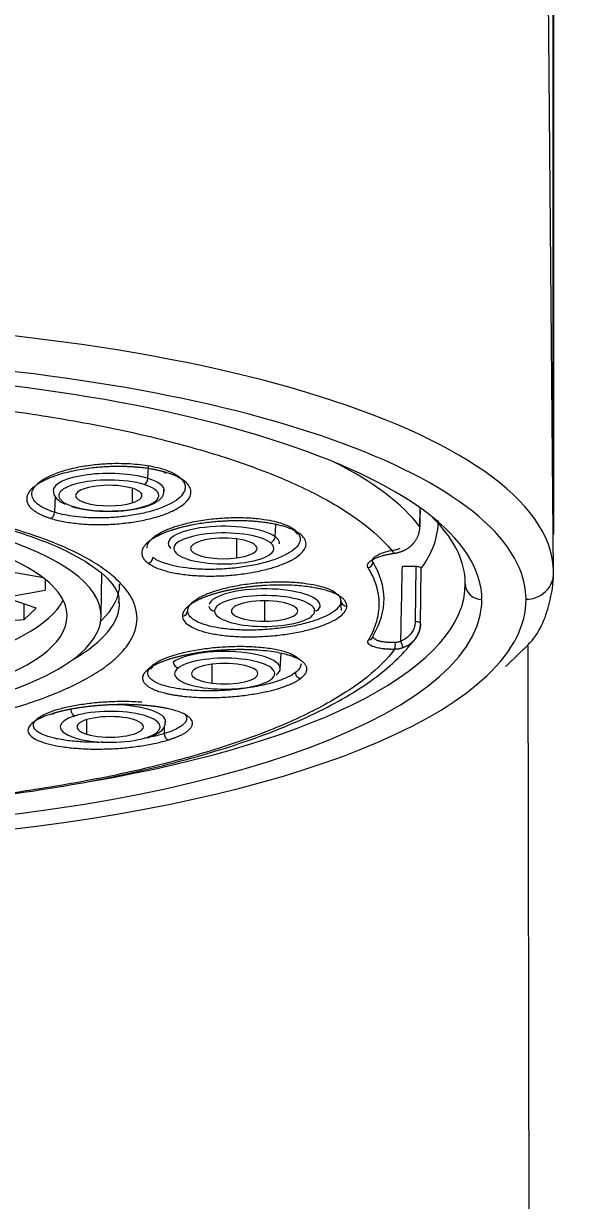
# Model space of a CAD drawing. Header units: millimetres. Extents: x 15183 to 15777, y -3358 to -2518.
# Drawn here: x 15316.39 to 15326.39, y -2827.31 to -2806.03 of the extents above; entities that cross this region are included whole.
import ezdxf

# ---------------------------------------------------------------- set-up
doc = ezdxf.new("R2010")
doc.units = ezdxf.units.MM
doc.layers.add('DIM_', color=5, linetype='Continuous', lineweight=9)
doc.styles.get("Standard").update_dxf_attribs({"font": 'arial.ttf'})
doc.dimstyles.new('사본(2) STANDARD', dxfattribs={"dimscale": 0, "dimtxt": 4, "dimasz": 4, "dimexe": 1.25, "dimexo": 0.625, "dimgap": 1.5, "dimtad": 3, "dimtih": 1, "dimtoh": 1, "dimdec": 1, "dimzin": 9, "dimdsep": 46, "dimtxsty": 'Standard', "dimcen": 2.5, "dimclrd": 5, "dimclre": 5, "dimclrt": 5, "dimadec": 0, "dimazin": 0, "dimtfac": 1, "dimtdec": 1, "dimtmove": 0, "dimatfit": 3, "dimfxl": 1.25, "dimtfill": 1, "dimtolj": 1, "dimtzin": 0, "dimarcsym": 0})

# ---------------------------------------------------------------- blocks, each defined once
blk = doc.blocks.new('*D11')
at = {"layer": 'Defpoints', "color": 0, "transparency": 16777216}
for p in [(15325.975, -2801.155), (15296.385, -2816.04), (15325.975, -2815.898)]:
    blk.add_point(p, dxfattribs=at)
at = {"layer": 'DIM_', "color": 5, "lineweight": -2, "transparency": 16777216}
for p, q in [((15296.385, -2815.415), (15296.385, -2799.905)), ((15325.975, -2815.273), (15325.975, -2799.905)), ((15288.385, -2801.155), (15280.385, -2801.155)), ((15296.385, -2801.155), (15299.224, -2801.155)), ((15325.975, -2801.155), (15323.135, -2801.155)), ((15333.975, -2801.155), (15341.975, -2801.155))]:
    blk.add_line(p, q, dxfattribs=at)
at = {"layer": 'DIM_', "color": 5, "transparency": 16777216}
for points in [[(15288.385, -2799.822), (15288.385, -2802.488), (15296.385, -2801.155)], [(15333.975, -2799.822), (15333.975, -2802.488), (15325.975, -2801.155)]]:
    blk.add_solid(points, dxfattribs=at)
at = {"layer": 'DIM_', "color": 5, "transparency": 16777216, "insert": (15311.18, -2801.155), "char_height": 8, "attachment_point": 5, "bg_fill": 3, "box_fill_scale": 1.1, "bg_fill_color": 256, "bg_fill_true_color": 13158600, "bg_fill_transparency": 0}
blk.add_mtext('\\A1;29.6', dxfattribs=at)

msp = doc.modelspace()

# ---------------------------------------------------------------- linework, layer by layer
at = {"linetype": 'Continuous', "lineweight": 18}
for p, q in [((15325.976, -2815.958), (15325.196, -2731.315)), ((15323.56, -2815.139), (15323.564, -2814.792)), ((15316.753, -2816.056), (15316.179, -2815.954)), ((15317.797, -2816.739), (15317.811, -2815.978)), ((15323.482, -2815.851), (15323.242, -2815.851)), ((15323.571, -2816.878), (15323.582, -2815.882)), ((15316.786, -2816.082), (15316.787, -2816.278)), ((15316.623, -2816.603), (15316.154, -2816.443)), ((15316.182, -2816.387), (15316.787, -2816.278)), ((15322.141, -2816.648), (15322.13, -2816.465)), ((15316.408, -2816.809), (15316.408, -2816.529)), ((15316.408, -2816.809), (15316.623, -2816.603)), ((15315.724, -2816.855), (15316.408, -2816.809)), ((15325.653, -2905.846), (15325.516, -2817.292)), ((15321.034, -2817.701), (15321.049, -2817.423))]:
    msp.add_line(p, q, dxfattribs=at)
at = {"linetype": 'Continuous', "lineweight": 13}
for p, q in [((15318.644, -2814.256), (15318.652, -2814.037)), ((15318.358, -2814.435), (15318.36, -2814.698)), ((15316.965, -2814.569), (15316.954, -2814.869)), ((15320.943, -2815.313), (15320.954, -2815.098)), ((15320.244, -2815.352), (15320.246, -2815.694)), ((15323.482, -2815.851), (15323.471, -2816.847)), ((15320.752, -2816.469), (15320.752, -2816.839)), ((15319.801, -2817.958), (15319.802, -2817.615)), ((15317.538, -2818.881), (15317.539, -2818.618)), ((15318.934, -2818.755), (15318.939, -2818.872))]:
    msp.add_line(p, q, dxfattribs=at)
at = {"linetype": 'Continuous', "lineweight": 18}
for centre, major_axis, ratio, start_param, end_param in [((15311.18, -2815.985), (-14.796, -0.015), 0.309017, 3.157243, 6.284808), ((15311.181, -2816.464), (14.296, 0.015), 0.309017, 0.170709, 2.940071), ((15311.181, -2816.464), (13.498, 0.014), 0.309017, 0.022528, 3.105036), ((15317.935, -2814.477), (-1.005, -0.001), 0.309017, 3.124564, 3.928614), ((15318.979, -2814.059), (-0.0293, -0.0956), 0.671406, 5.913441, 6.783864), ((15317.935, -2814.567), (0.6, 0.001), 0.309017, 2.357818, 5.49941), ((15317.935, -2814.567), (0.6, 0.001), 0.309017, 5.49941, 8.641003), ((15311.181, -2816.749), (-6.616, -0.007), 0.309017, 3.143216, 6.284808), ((15317.935, -2814.567), (-0.905, -0.001), 0.309017, 0.694314, 0.787021), ((15311.181, -2816.749), (6, 0.006), 0.309017, 0.001623, 3.143216), ((15316.884, -2814.886), (0.0293, 0.0956), 0.671406, 3.623725, 5.090145), ((15311.181, -2816.18), (13.198, 0.014), 0.309017, 0.022528, 0.300026), ((15320.015, -2815.433), (-1.005, -0.001), 0.309017, 3.535915, 6.5848), ((15323.46, -2815.138), (-0.1, 0.0011), 0.32553, 2.870983, 3.372026), ((15311.179, -2815.037), (-12.711, -0.013), 0.309017, 2.919741, 3.143216), ((15320.015, -2815.523), (0.6, 0.001), 0.309017, 1.965119, 5.106711), ((15320.015, -2815.523), (0.6, 0.001), 0.309017, 5.106711, 8.248304), ((15320.015, -2815.433), (-1.005, -0.001), 0.309017, 3.124551, 3.443208), ((15321.381, -2815.163), (-0.0595, -0.0803), 0.87807, 5.884348, 7.055765), ((15320.015, -2815.523), (-0.905, -0.001), 0.309017, 0.301615, 0.394322), ((15323.083, -2815.517), (-0.0137, 0.0991), 0.165438, 2.805877, 3.461843), ((15323.203, -2815.486), (-0.035, 0.0937), 0.117906, 2.753065, 3.521751), ((15318.64, -2815.693), (0.0595, 0.0803), 0.87807, 3.895626, 5.362046), ((15323.482, -2815.882), (-0.1, 0), 0.309044, 3.13796, 4.713804), ((15311.18, -2815.985), (-14.796, -0.015), 0.309017, 3.143216, 3.157243), ((15311.181, -2816.18), (13.198, 0.014), 0.309017, 5.222166, 6.284808), ((15320.751, -2816.564), (-1.005, -0.001), 0.309017, 3.143216, 6.192101), ((15311.181, -2816.18), (13.198, 0.014), 0.309017, 0.001623, 0.022528), ((15311.181, -2816.179), (-6, -0.006), 0.309017, 0.15453, 2.987069), ((15320.751, -2816.654), (0.6, 0.001), 0.309017, 1.572419, 4.714012), ((15320.751, -2816.654), (0.6, 0.001), 0.309017, 4.714012, 7.855605), ((15311.181, -2816.448), (-11.729, -0.012), 0.309017, 2.960612, 3.143216), ((15311.181, -2816.464), (13.498, 0.014), 0.309017, 3.404268, 6.262037), ((15319.261, -2816.648), (0.1, 0.0006), 0.951055, 4.759416, 6.22583), ((15320.751, -2816.564), (-1.005, -0.001), 0.309017, 3.050509, 3.143216), ((15322.231, -2816.469), (-0.1, -0.0006), 0.951055, 0.104589, 1.636353), ((15311.181, -2816.749), (-6.616, -0.007), 0.309017, 0.001623, 3.143216), ((15311.181, -2816.749), (6, 0.006), 0.309017, 3.143216, 6.284808), ((15323.471, -2816.877), (0.1, -0.0011), 0.292335, 6.063325, 7.859049), ((15323.214, -2817.229), (0.0354, -0.0935), 0.105737, 0.20809, 1.848473), ((15320.029, -2817.697), (-1.005, -0.001), 0.309017, 2.750517, 5.892109), ((15318.652, -2817.604), (0.0601, -0.08), 0.879251, 5.629318, 6.576698), ((15320.03, -2817.787), (0.6, 0.001), 0.309017, 1.17972, 4.321313), ((15320.03, -2817.787), (0.6, 0.001), 0.309017, 4.321313, 7.462906), ((15311.181, -2816.464), (-14.296, -0.015), 0.309017, 0.420914, 2.826647), ((15320.03, -2817.787), (-0.905, -0.001), 0.309017, 2.65781, 2.750517), ((15321.398, -2817.777), (-0.0601, 0.08), 0.879251, 0.917273, 2.506272), ((15317.961, -2818.659), (-1.005, -0.001), 0.309017, 3.124611, 4.642786), ((15316.906, -2818.417), (0.0297, -0.0955), 0.673589, 5.903854, 6.567162), ((15317.961, -2818.749), (-0.905, -0.001), 0.309017, 5.49941, 8.548296), ((15317.32, -2818.458), (-0.0297, 0.0955), 0.673589, 1.191809, 2.710245), ((15317.961, -2818.749), (0.6, 0.001), 0.309017, 0.787021, 3.928614), ((15317.961, -2818.749), (-0.905, -0.001), 0.309017, 2.357818, 5.406703), ((15317.961, -2818.749), (0.6, 0.001), 0.309017, 3.928614, 7.070207), ((15317.961, -2818.749), (-0.905, -0.001), 0.309017, 2.265111, 2.357818), ((15319.009, -2818.888), (-0.0297, 0.0955), 0.673589, 1.191809, 2.780808)]:
    msp.add_ellipse(centre, major_axis=major_axis, ratio=ratio, start_param=start_param, end_param=end_param, dxfattribs=at)
at = {"linetype": 'Continuous', "lineweight": 13}
for centre, major_axis, ratio, start_param, end_param in [((15311.18, -2816.027), (-12.703, -0.013), 0.309017, 3.368302, 3.693598), ((15317.935, -2814.477), (-1.005, -0.001), 0.309017, 3.928614, 6.300172), ((15317.935, -2814.567), (-0.905, -0.001), 0.309017, 3.928614, 6.9775), ((15318.573, -2814.273), (0.0293, 0.0956), 0.671406, 3.571708, 5.090145), ((15317.935, -2814.567), (-0.905, -0.001), 0.309017, 0.787021, 3.835907), ((15317.935, -2814.567), (-0.905, -0.001), 0.309017, 3.835907, 3.928614), ((15320.015, -2815.523), (-0.905, -0.001), 0.309017, 3.535915, 6.5848), ((15320.851, -2815.32), (0.0595, 0.0803), 0.87807, 3.84361, 5.362046), ((15320.015, -2815.433), (-1.005, -0.001), 0.309017, 3.443208, 3.535915), ((15320.015, -2815.523), (-0.905, -0.001), 0.309017, 0.394322, 3.443208), ((15320.015, -2815.523), (-0.905, -0.001), 0.309017, 3.443208, 3.535915), ((15322.613, -2815.776), (0.0856, 0.0517), 0.934963, 4.272583, 5.752361), ((15311.181, -2816.448), (-11.729, -0.012), 0.309017, 3.143216, 3.32582), ((15311.181, -2816.464), (14.296, 0.015), 0.309017, 0.01565, 0.170709), ((15325.476, -2815.966), (-0.5, -0.003), 0.951055, 1.565801, 3.144375), ((15311.181, -2816.179), (-6.95, -0.007), 0.309017, 2.827167, 3.143216), ((15324.679, -2816.158), (0.3, 0.002), 0.951055, 3.141833, 4.707394), ((15320.751, -2816.654), (-0.905, -0.001), 0.309017, 3.143216, 6.192101), ((15311.181, -2816.464), (13.498, 0.014), 0.309017, 0.001623, 0.022528), ((15311.181, -2816.464), (13.498, 0.014), 0.309017, 6.262037, 6.284808), ((15311.181, -2816.464), (-14.296, -0.015), 0.309017, 2.826648, 3.143216), ((15311.181, -2816.464), (-14.296, -0.015), 0.309017, 3.143216, 3.157243), ((15311.181, -2816.509), (6.95, 0.007), 0.309017, 5.788486, 6.284808), ((15319.846, -2816.56), (-0.1, -0.0006), 0.951055, 0.047364, 1.565801), ((15320.751, -2816.654), (-0.905, -0.001), 0.309017, 6.192101, 6.284808), ((15320.751, -2816.654), (-0.905, -0.001), 0.309017, 0.001623, 3.050509), ((15320.751, -2816.654), (-0.905, -0.001), 0.309017, 3.050509, 3.143216), ((15321.656, -2816.558), (0.1, 0.0006), 0.951055, 4.707394, 6.22583), ((15322.621, -2817.081), (-0.0861, 0.0509), 0.935524, 2.150246, 3.630024), ((15323.094, -2817.252), (0.0014, -0.1), 0.209615, 0.302781, 1.854715), ((15320.03, -2817.787), (-0.905, -0.001), 0.309017, 2.750517, 5.799402), ((15320.03, -2817.787), (-0.905, -0.001), 0.309017, 5.892109, 8.940995), ((15319.193, -2817.586), (-0.0601, 0.08), 0.879251, 0.917273, 2.435709), ((15320.03, -2817.787), (-0.905, -0.001), 0.309017, 5.799402, 5.892109), ((15317.961, -2818.749), (-0.905, -0.001), 0.309017, 5.406703, 5.49941)]:
    msp.add_ellipse(centre, major_axis=major_axis, ratio=ratio, start_param=start_param, end_param=end_param, dxfattribs=at)
for points, knots in [([(15313.967, -2812.812), (15314.517, -2812.851), (15315.059, -2812.902), (15316.113, -2813.026), (15316.626, -2813.1), (15317.614, -2813.269), (15318.089, -2813.363), (15318.992, -2813.572), (15319.42, -2813.687), (15320.22, -2813.932), (15320.593, -2814.064), (15321.276, -2814.341), (15321.586, -2814.487), (15322.138, -2814.792), (15322.38, -2814.95), (15322.791, -2815.274), (15322.959, -2815.441), (15323.09, -2815.611)], [0, 0, 0, 0, 0.125, 0.125, 0.25, 0.25, 0.375, 0.375, 0.5, 0.5, 0.625, 0.625, 0.75, 0.75, 0.875, 0.875, 1, 1, 1, 1]), ([(15316.954, -2814.869), (15316.89, -2814.849), (15316.771, -2814.804), (15316.638, -2814.721), (15316.56, -2814.629), (15316.545, -2814.564), (15316.547, -2814.531)], [0, 0, 0, 0, 0.243636, 0.499701, 0.75567, 1, 1, 1, 1]), ([(15319.316, -2814.414), (15319.316, -2814.438), (15319.304, -2814.5), (15319.231, -2814.6), (15319.077, -2814.708), (15318.864, -2814.803), (15318.609, -2814.878), (15318.331, -2814.932), (15318.043, -2814.964), (15317.76, -2814.975), (15317.5, -2814.966), (15317.278, -2814.942), (15317.099, -2814.909), (15316.998, -2814.883), (15316.954, -2814.869)], [0, 0, 0, 0, 0.061436, 0.16051, 0.259575, 0.357818, 0.453412, 0.545262, 0.633938, 0.72136, 0.804283, 0.87814, 0.94256, 1, 1, 1, 1]), ([(15311.195, -2819.038), (15311.433, -2819.038), (15311.907, -2819.03), (15312.611, -2818.997), (15313.302, -2818.942), (15313.973, -2818.867), (15314.616, -2818.772), (15315.227, -2818.658), (15315.799, -2818.527), (15316.327, -2818.378), (15316.805, -2818.215), (15317.23, -2818.037), (15317.596, -2817.848), (15317.901, -2817.649), (15318.142, -2817.442), (15318.315, -2817.228), (15318.421, -2817.01), (15318.457, -2816.79), (15318.423, -2816.57), (15318.32, -2816.353), (15318.148, -2816.139), (15317.909, -2815.932), (15317.606, -2815.733), (15317.242, -2815.544), (15316.819, -2815.367), (15316.342, -2815.204), (15315.816, -2815.056), (15315.41, -2814.963), (15315.187, -2814.917), (15315.161, -2814.912)], [0, 0, 0, 0, 0.038269, 0.076537, 0.114806, 0.153075, 0.191344, 0.229612, 0.267881, 0.30615, 0.344418, 0.382687, 0.420956, 0.459225, 0.497493, 0.535762, 0.574031, 0.6123, 0.650568, 0.688837, 0.727106, 0.765374, 0.803643, 0.841912, 0.880181, 0.918449, 0.956718, 0.994987, 1, 1, 1, 1]), ([(15321.395, -2815.346), (15321.396, -2815.358), (15321.392, -2815.406), (15321.346, -2815.492), (15321.215, -2815.598), (15321.019, -2815.696), (15320.77, -2815.779), (15320.483, -2815.843), (15320.18, -2815.885), (15319.879, -2815.904), (15319.594, -2815.902), (15319.336, -2815.88), (15319.115, -2815.842), (15318.943, -2815.794), (15318.818, -2815.742), (15318.757, -2815.705), (15318.732, -2815.686)], [0, 0, 0, 0, 0.028729, 0.112927, 0.197137, 0.281425, 0.365697, 0.449334, 0.53072, 0.60892, 0.684063, 0.757904, 0.829007, 0.893391, 0.949818, 1, 1, 1, 1]), ([(15323.103, -2815.549), (15323.111, -2815.548), (15323.129, -2815.544), (15323.154, -2815.538), (15323.179, -2815.529), (15323.195, -2815.522), (15323.203, -2815.519)], [0, 0, 0, 0, 0.255685, 0.506755, 0.754456, 1, 1, 1, 1]), ([(15322.131, -2816.474), (15322.131, -2816.507), (15322.107, -2816.574), (15321.998, -2816.675), (15321.821, -2816.77), (15321.587, -2816.854), (15321.307, -2816.923), (15320.998, -2816.972), (15320.68, -2816.999), (15320.373, -2817.003), (15320.095, -2816.986), (15319.853, -2816.952), (15319.656, -2816.902), (15319.511, -2816.841), (15319.418, -2816.777), (15319.371, -2816.714), (15319.361, -2816.673), (15319.361, -2816.653)], [0, 0, 0, 0, 0.073282, 0.146995, 0.220934, 0.294895, 0.368885, 0.442876, 0.516194, 0.587441, 0.656034, 0.722148, 0.787219, 0.849796, 0.906366, 0.955924, 1, 1, 1, 1]), ([(15323.471, -2816.847), (15323.471, -2816.877), (15323.463, -2816.934), (15323.431, -2817.014), (15323.382, -2817.087), (15323.31, -2817.153), (15323.248, -2817.186), (15323.214, -2817.2)], [0, 0, 0, 0, 0.198439, 0.376289, 0.558713, 0.764474, 1, 1, 1, 1]), ([(15323.113, -2817.224), (15323.113, -2817.224), (15323.083, -2817.225), (15323.027, -2817.225), (15322.951, -2817.221), (15322.885, -2817.213), (15322.825, -2817.2), (15322.772, -2817.183), (15322.73, -2817.158), (15322.707, -2817.126), (15322.712, -2817.101), (15322.719, -2817.088)], [0, 0, 0, 0, 0.000005, 0.118931, 0.225678, 0.327046, 0.433588, 0.551212, 0.683799, 0.834039, 1, 1, 1, 1]), ([(15323.25, -2817.32), (15323.247, -2817.321), (15323.24, -2817.323), (15323.23, -2817.326), (15323.22, -2817.33), (15323.21, -2817.332), (15323.2, -2817.335), (15323.19, -2817.337), (15323.18, -2817.339), (15323.17, -2817.341), (15323.16, -2817.343), (15323.15, -2817.344), (15323.14, -2817.345), (15323.13, -2817.346), (15323.12, -2817.347), (15323.111, -2817.347), (15323.104, -2817.347), (15323.101, -2817.347)], [0, 0, 0, 0, 0.069922, 0.13935, 0.208291, 0.27675, 0.344735, 0.412253, 0.479309, 0.545911, 0.612065, 0.677779, 0.74306, 0.807916, 0.872352, 0.936378, 1, 1, 1, 1]), ([(15323.214, -2817.2), (15323.214, -2817.2), (15323.206, -2817.203), (15323.19, -2817.21), (15323.165, -2817.217), (15323.139, -2817.222), (15323.122, -2817.224), (15323.113, -2817.224)], [0, 0, 0, 0, 0.00004, 0.245498, 0.493163, 0.744246, 1, 1, 1, 1]), ([(15323.101, -2817.347), (15322.972, -2817.518), (15322.806, -2817.685), (15322.399, -2818.011), (15322.159, -2818.17), (15321.611, -2818.476), (15321.303, -2818.623), (15320.623, -2818.903), (15320.252, -2819.035), (15319.455, -2819.283), (15319.029, -2819.399), (15318.128, -2819.611), (15317.654, -2819.707), (15316.669, -2819.878), (15316.157, -2819.954), (15315.104, -2820.082), (15314.563, -2820.134), (15314.014, -2820.175)], [0, 0, 0, 0, 0.125, 0.125, 0.25, 0.25, 0.375, 0.375, 0.5, 0.5, 0.625, 0.625, 0.75, 0.75, 0.875, 0.875, 1, 1, 1, 1]), ([(15321.41, -2817.607), (15321.41, -2817.618), (15321.407, -2817.649), (15321.381, -2817.704), (15321.336, -2817.747), (15321.305, -2817.77)], [0, 0, 0, 0, 0.201836, 0.577095, 1, 1, 1, 1]), ([(15321.305, -2817.77), (15321.268, -2817.798), (15321.171, -2817.855), (15320.964, -2817.935), (15320.695, -2818.006), (15320.379, -2818.06), (15320.042, -2818.093), (15319.71, -2818.102), (15319.409, -2818.089), (15319.163, -2818.059), (15318.974, -2818.018), (15318.839, -2817.973), (15318.745, -2817.926), (15318.686, -2817.879), (15318.652, -2817.835), (15318.641, -2817.8), (15318.64, -2817.78), (15318.64, -2817.774)], [0, 0, 0, 0, 0.076646, 0.158575, 0.246027, 0.334394, 0.422918, 0.511014, 0.595339, 0.671982, 0.73991, 0.800131, 0.853771, 0.901732, 0.94479, 0.98358, 1, 1, 1, 1]), ([(15319.342, -2818.589), (15319.342, -2818.591), (15319.343, -2818.613), (15319.33, -2818.654), (15319.28, -2818.71), (15319.203, -2818.764), (15319.093, -2818.819), (15318.995, -2818.854), (15318.939, -2818.872)], [0, 0, 0, 0, 0.020702, 0.227058, 0.411973, 0.589547, 0.782379, 1, 1, 1, 1]), ([(15317.827, -2819.028), (15317.806, -2819.029), (15317.679, -2819.03), (15317.449, -2819.025), (15317.164, -2818.998), (15316.924, -2818.953), (15316.742, -2818.895), (15316.624, -2818.827), (15316.579, -2818.768), (15316.573, -2818.732), (15316.573, -2818.722)], [0, 0, 0, 0, 0.030716, 0.188375, 0.346006, 0.502447, 0.654679, 0.800952, 0.941506, 1, 1, 1, 1])]:
    msp.add_open_spline(points, degree=3, knots=knots, dxfattribs=at)
at = {"linetype": 'Continuous', "lineweight": 18}
for points, knots in [([(15318.984, -2814.153), (15318.978, -2814.151), (15318.965, -2814.147), (15318.946, -2814.142), (15318.924, -2814.136), (15318.901, -2814.13), (15318.876, -2814.124), (15318.849, -2814.117), (15318.821, -2814.111), (15318.79, -2814.104), (15318.757, -2814.098), (15318.717, -2814.09), (15318.67, -2814.082), (15318.616, -2814.074), (15318.564, -2814.067), (15318.513, -2814.061), (15318.457, -2814.056), (15318.395, -2814.051), (15318.327, -2814.047), (15318.258, -2814.044), (15318.189, -2814.042), (15318.118, -2814.041), (15318.047, -2814.042), (15317.976, -2814.043), (15317.893, -2814.047), (15317.792, -2814.053), (15317.668, -2814.064), (15317.527, -2814.081), (15317.37, -2814.107), (15317.203, -2814.142), (15317.031, -2814.189), (15316.915, -2814.23), (15316.848, -2814.257), (15316.824, -2814.268), (15316.801, -2814.278), (15316.779, -2814.288), (15316.757, -2814.299), (15316.737, -2814.31), (15316.716, -2814.32), (15316.697, -2814.331), (15316.678, -2814.343), (15316.66, -2814.354), (15316.642, -2814.365), (15316.625, -2814.377), (15316.609, -2814.388), (15316.594, -2814.4), (15316.579, -2814.412), (15316.565, -2814.424), (15316.552, -2814.436), (15316.54, -2814.448), (15316.529, -2814.46), (15316.518, -2814.472), (15316.508, -2814.484), (15316.499, -2814.496), (15316.49, -2814.509), (15316.483, -2814.521), (15316.476, -2814.533), (15316.47, -2814.546), (15316.465, -2814.558), (15316.46, -2814.571), (15316.457, -2814.583), (15316.454, -2814.595), (15316.452, -2814.608), (15316.451, -2814.62), (15316.451, -2814.632), (15316.452, -2814.645), (15316.453, -2814.657), (15316.455, -2814.669), (15316.458, -2814.681), (15316.462, -2814.693), (15316.467, -2814.705), (15316.473, -2814.717), (15316.479, -2814.729), (15316.486, -2814.741), (15316.494, -2814.752), (15316.503, -2814.764), (15316.513, -2814.775), (15316.523, -2814.787), (15316.534, -2814.798), (15316.546, -2814.809), (15316.559, -2814.82), (15316.573, -2814.831), (15316.587, -2814.841), (15316.602, -2814.852), (15316.618, -2814.862), (15316.634, -2814.873), (15316.652, -2814.883), (15316.67, -2814.892), (15316.688, -2814.902), (15316.708, -2814.912), (15316.728, -2814.921), (15316.749, -2814.93), (15316.77, -2814.939), (15316.792, -2814.947), (15316.815, -2814.956), (15316.839, -2814.964), (15316.863, -2814.972), (15316.879, -2814.977), (15316.887, -2814.98)], [0, 0, 0, 0, 0.005346, 0.01109, 0.017232, 0.023773, 0.030712, 0.03805, 0.045787, 0.053924, 0.062459, 0.071394, 0.085043, 0.098126, 0.110643, 0.12259, 0.133968, 0.14915, 0.16435, 0.179568, 0.194808, 0.210069, 0.225353, 0.240663, 0.255998, 0.278544, 0.305368, 0.336469, 0.371844, 0.41149, 0.455399, 0.503559, 0.511063, 0.518567, 0.526072, 0.533576, 0.541081, 0.548587, 0.556093, 0.563599, 0.571106, 0.578612, 0.58612, 0.593627, 0.601135, 0.608643, 0.616152, 0.623661, 0.631171, 0.638681, 0.646192, 0.653703, 0.661215, 0.668727, 0.67624, 0.683753, 0.691267, 0.698781, 0.706296, 0.713812, 0.721329, 0.728846, 0.736363, 0.743882, 0.751401, 0.758921, 0.766441, 0.773963, 0.781485, 0.789008, 0.796531, 0.804056, 0.811581, 0.819108, 0.826635, 0.834163, 0.841691, 0.849221, 0.856751, 0.864283, 0.871815, 0.879347, 0.886881, 0.894415, 0.901951, 0.909488, 0.917026, 0.924565, 0.932106, 0.939649, 0.947192, 0.954737, 0.962283, 0.969828, 0.977373, 0.984917, 0.99246, 1, 1, 1, 1]), ([(15316.547, -2814.531), (15316.547, -2814.529), (15316.549, -2814.492), (15316.578, -2814.417), (15316.688, -2814.309), (15316.867, -2814.206), (15317.106, -2814.116), (15317.382, -2814.048), (15317.664, -2814.006), (15317.926, -2813.985), (15318.158, -2813.982), (15318.362, -2813.991), (15318.551, -2814.01), (15318.737, -2814.04), (15318.852, -2814.069), (15318.909, -2814.086)], [0, 0, 0, 0, 0.005312, 0.097425, 0.193315, 0.29312, 0.394629, 0.494256, 0.585631, 0.666361, 0.737104, 0.800488, 0.86108, 0.926394, 1, 1, 1, 1]), ([(15318.909, -2814.086), (15318.984, -2814.11), (15319.119, -2814.163), (15319.257, -2814.261), (15319.309, -2814.348), (15319.316, -2814.4), (15319.316, -2814.414)], [0, 0, 0, 0, 0.295632, 0.591783, 0.887751, 1, 1, 1, 1]), ([(15316.887, -2814.98), (15316.956, -2815.001), (15317.031, -2815.02), (15317.193, -2815.051), (15317.279, -2815.063), (15317.459, -2815.082), (15317.553, -2815.088), (15317.744, -2815.093), (15317.841, -2815.092), (15318.036, -2815.083), (15318.133, -2815.076), (15318.324, -2815.054), (15318.417, -2815.04), (15318.597, -2815.006), (15318.683, -2814.986), (15318.844, -2814.941), (15318.919, -2814.916), (15319.056, -2814.862), (15319.118, -2814.833), (15319.225, -2814.772), (15319.271, -2814.74), (15319.345, -2814.673), (15319.373, -2814.639), (15319.411, -2814.571), (15319.42, -2814.537), (15319.42, -2814.468), (15319.41, -2814.435), (15319.372, -2814.37), (15319.344, -2814.338), (15319.269, -2814.278), (15319.223, -2814.25), (15319.115, -2814.198), (15319.053, -2814.174), (15318.984, -2814.153)], [0, 0, 0, 0, 0.0625, 0.0625, 0.125, 0.125, 0.1875, 0.1875, 0.25, 0.25, 0.3125, 0.3125, 0.375, 0.375, 0.4375, 0.4375, 0.5, 0.5, 0.5625, 0.5625, 0.625, 0.625, 0.6875, 0.6875, 0.75, 0.75, 0.8125, 0.8125, 0.875, 0.875, 0.9375, 0.9375, 1, 1, 1, 1]), ([(15316.938, -2814.486), (15316.936, -2814.496), (15316.928, -2814.547), (15317.001, -2814.635), (15317.075, -2814.693), (15317.142, -2814.719), (15317.15, -2814.722)], [0, 0, 0, 0, 0.089289, 0.477432, 0.933239, 1, 1, 1, 1]), ([(15317.267, -2814.767), (15317.341, -2814.789), (15317.522, -2814.83), (15317.866, -2814.859), (15318.239, -2814.844), (15318.573, -2814.785), (15318.795, -2814.695), (15318.922, -2814.59), (15318.932, -2814.504), (15318.93, -2814.47)], [0, 0, 0, 0, 0.131216, 0.297895, 0.461453, 0.625013, 0.794376, 0.926064, 1, 1, 1, 1]), ([(15315.085, -2814.928), (15315.495, -2815.009), (15316.272, -2815.198), (15317.213, -2815.56), (15317.856, -2815.968), (15318.112, -2816.301), (15318.126, -2816.458), (15318.107, -2816.514)], [0, 0, 0, 0, 0.203431, 0.425398, 0.644057, 0.858228, 1, 1, 1, 1]), ([(15318.626, -2815.51), (15318.626, -2815.509), (15318.627, -2815.491), (15318.635, -2815.454), (15318.668, -2815.395), (15318.729, -2815.33), (15318.83, -2815.258), (15318.979, -2815.182), (15319.186, -2815.107), (15319.448, -2815.041), (15319.748, -2814.991), (15320.063, -2814.965), (15320.364, -2814.962), (15320.625, -2814.98), (15320.837, -2815.011), (15321.002, -2815.05), (15321.128, -2815.092), (15321.222, -2815.136), (15321.269, -2815.166), (15321.289, -2815.18)], [0, 0, 0, 0, 0.002407, 0.042918, 0.088274, 0.1393, 0.196989, 0.262608, 0.33693, 0.417868, 0.501092, 0.584548, 0.666071, 0.740276, 0.805215, 0.86254, 0.913524, 0.959052, 1, 1, 1, 1]), ([(15321.388, -2815.257), (15321.385, -2815.255), (15321.379, -2815.251), (15321.37, -2815.245), (15321.359, -2815.238), (15321.348, -2815.231), (15321.337, -2815.224), (15321.324, -2815.217), (15321.31, -2815.209), (15321.296, -2815.202), (15321.28, -2815.194), (15321.243, -2815.176), (15321.189, -2815.154), (15321.122, -2815.132), (15321.071, -2815.117), (15321.031, -2815.106), (15320.988, -2815.096), (15320.945, -2815.087), (15320.9, -2815.078), (15320.854, -2815.069), (15320.806, -2815.061), (15320.758, -2815.054), (15320.698, -2815.047), (15320.627, -2815.039), (15320.544, -2815.032), (15320.458, -2815.027), (15320.372, -2815.024), (15320.284, -2815.022), (15320.205, -2815.023), (15320.13, -2815.025), (15320.055, -2815.028), (15319.966, -2815.033), (15319.862, -2815.041), (15319.744, -2815.053), (15319.619, -2815.069), (15319.502, -2815.088), (15319.409, -2815.106), (15319.346, -2815.119), (15319.301, -2815.13), (15319.263, -2815.139), (15319.229, -2815.148), (15319.198, -2815.157), (15319.17, -2815.165), (15319.145, -2815.172), (15319.123, -2815.179), (15319.104, -2815.184), (15319.088, -2815.19), (15319.075, -2815.194), (15319.053, -2815.201), (15319.023, -2815.211), (15318.987, -2815.224), (15318.955, -2815.236), (15318.928, -2815.247), (15318.905, -2815.257), (15318.885, -2815.265), (15318.869, -2815.272), (15318.857, -2815.278), (15318.847, -2815.282), (15318.841, -2815.285), (15318.835, -2815.288), (15318.827, -2815.293), (15318.815, -2815.299), (15318.8, -2815.306), (15318.784, -2815.315), (15318.766, -2815.325), (15318.738, -2815.342), (15318.705, -2815.364), (15318.669, -2815.391), (15318.636, -2815.417), (15318.608, -2815.443), (15318.587, -2815.467), (15318.573, -2815.485), (15318.562, -2815.501), (15318.549, -2815.523), (15318.535, -2815.558), (15318.531, -2815.592), (15318.533, -2815.62), (15318.535, -2815.635), (15318.539, -2815.652), (15318.544, -2815.669), (15318.552, -2815.687), (15318.561, -2815.703), (15318.571, -2815.718), (15318.58, -2815.73), (15318.59, -2815.741), (15318.601, -2815.752), (15318.611, -2815.762), (15318.622, -2815.771), (15318.634, -2815.78), (15318.641, -2815.785), (15318.645, -2815.788)], [0, 0, 0, 0, 0.004687, 0.009604, 0.014751, 0.020128, 0.025734, 0.031571, 0.037637, 0.043934, 0.05046, 0.057218, 0.088279, 0.110936, 0.123042, 0.135154, 0.147271, 0.159394, 0.171524, 0.183661, 0.195806, 0.207959, 0.220121, 0.239558, 0.258936, 0.27825, 0.2975, 0.316681, 0.335792, 0.348842, 0.364973, 0.384185, 0.406481, 0.431863, 0.460332, 0.489376, 0.510791, 0.52457, 0.534625, 0.543974, 0.552618, 0.560557, 0.567792, 0.574323, 0.58015, 0.585274, 0.589695, 0.593413, 0.596429, 0.607996, 0.618517, 0.627991, 0.636418, 0.643796, 0.650126, 0.655408, 0.659639, 0.662822, 0.664955, 0.666038, 0.669483, 0.673858, 0.679164, 0.685399, 0.692562, 0.700653, 0.720079, 0.736857, 0.753269, 0.772992, 0.787387, 0.798845, 0.807362, 0.818019, 0.840409, 0.874504, 0.884066, 0.894236, 0.905015, 0.916405, 0.928408, 0.941027, 0.949785, 0.958149, 0.966117, 0.973689, 0.980864, 0.987641, 0.99402, 1, 1, 1, 1]), ([(15321.289, -2815.18), (15321.33, -2815.211), (15321.379, -2815.265), (15321.395, -2815.323), (15321.395, -2815.346)], [0, 0, 0, 0, 0.601815, 1, 1, 1, 1]), ([(15323.239, -2815.572), (15323.243, -2815.57), (15323.25, -2815.567), (15323.261, -2815.563), (15323.272, -2815.558), (15323.282, -2815.553), (15323.292, -2815.548), (15323.302, -2815.542), (15323.312, -2815.537), (15323.322, -2815.531), (15323.331, -2815.525), (15323.34, -2815.519), (15323.349, -2815.513), (15323.358, -2815.507), (15323.366, -2815.501), (15323.375, -2815.494), (15323.383, -2815.488), (15323.39, -2815.481), (15323.398, -2815.474), (15323.406, -2815.468), (15323.413, -2815.461), (15323.42, -2815.454), (15323.427, -2815.447), (15323.433, -2815.44), (15323.44, -2815.433), (15323.446, -2815.426), (15323.452, -2815.418), (15323.458, -2815.411), (15323.463, -2815.404), (15323.469, -2815.397), (15323.476, -2815.386), (15323.486, -2815.371), (15323.498, -2815.352), (15323.508, -2815.333), (15323.517, -2815.313), (15323.526, -2815.294), (15323.533, -2815.274), (15323.54, -2815.254), (15323.545, -2815.233), (15323.55, -2815.213), (15323.553, -2815.193), (15323.556, -2815.172), (15323.557, -2815.152), (15323.558, -2815.138), (15323.558, -2815.132)], [0, 0, 0, 0, 0.020008, 0.039855, 0.059542, 0.07907, 0.098436, 0.117643, 0.13669, 0.155576, 0.174303, 0.19287, 0.211276, 0.229523, 0.24761, 0.265538, 0.283305, 0.300913, 0.318362, 0.335651, 0.35278, 0.36975, 0.386561, 0.403213, 0.419706, 0.43604, 0.452215, 0.468231, 0.484089, 0.499788, 0.515329, 0.553936, 0.592315, 0.630468, 0.668397, 0.706104, 0.74359, 0.780858, 0.81791, 0.854747, 0.891373, 0.927789, 0.963997, 1, 1, 1, 1]), ([(15318.645, -2815.788), (15318.682, -2815.815), (15318.728, -2815.842), (15318.836, -2815.889), (15318.898, -2815.911), (15319.036, -2815.949), (15319.112, -2815.965), (15319.274, -2815.992), (15319.36, -2816.003), (15319.54, -2816.017), (15319.634, -2816.021), (15319.825, -2816.023), (15319.922, -2816.021), (15320.116, -2816.01), (15320.213, -2816.001), (15320.404, -2815.978), (15320.497, -2815.963), (15320.677, -2815.928), (15320.763, -2815.908), (15320.924, -2815.863), (15320.999, -2815.839), (15321.136, -2815.785), (15321.198, -2815.757), (15321.306, -2815.697), (15321.351, -2815.666), (15321.426, -2815.603), (15321.454, -2815.57), (15321.492, -2815.505), (15321.501, -2815.472), (15321.501, -2815.408), (15321.491, -2815.376), (15321.453, -2815.315), (15321.425, -2815.285), (15321.388, -2815.257)], [0, 0, 0, 0, 0.0625, 0.0625, 0.125, 0.125, 0.1875, 0.1875, 0.25, 0.25, 0.3125, 0.3125, 0.375, 0.375, 0.4375, 0.4375, 0.5, 0.5, 0.5625, 0.5625, 0.625, 0.625, 0.6875, 0.6875, 0.75, 0.75, 0.8125, 0.8125, 0.875, 0.875, 0.9375, 0.9375, 1, 1, 1, 1]), ([(15322.62, -2815.871), (15322.619, -2815.869), (15322.618, -2815.866), (15322.616, -2815.862), (15322.614, -2815.857), (15322.613, -2815.853), (15322.612, -2815.848), (15322.611, -2815.844), (15322.611, -2815.84), (15322.611, -2815.835), (15322.611, -2815.831), (15322.611, -2815.826), (15322.612, -2815.822), (15322.613, -2815.818), (15322.614, -2815.813), (15322.616, -2815.809), (15322.618, -2815.805), (15322.62, -2815.8), (15322.622, -2815.796), (15322.625, -2815.792), (15322.628, -2815.787), (15322.631, -2815.783), (15322.638, -2815.775), (15322.649, -2815.764), (15322.666, -2815.75), (15322.687, -2815.735), (15322.711, -2815.721), (15322.738, -2815.707), (15322.768, -2815.693), (15322.801, -2815.68), (15322.836, -2815.667), (15322.868, -2815.658), (15322.895, -2815.65), (15322.915, -2815.645), (15322.935, -2815.64), (15322.956, -2815.635), (15322.977, -2815.63), (15322.999, -2815.626), (15323.021, -2815.622), (15323.044, -2815.618), (15323.067, -2815.614), (15323.082, -2815.612), (15323.09, -2815.611)], [0, 0, 0, 0, 0.015624, 0.031091, 0.046409, 0.061584, 0.076623, 0.091533, 0.106321, 0.120995, 0.135561, 0.150027, 0.164402, 0.178693, 0.192907, 0.207054, 0.221141, 0.235177, 0.249169, 0.263127, 0.277058, 0.290972, 0.304876, 0.35188, 0.399345, 0.447553, 0.496767, 0.547074, 0.597042, 0.647, 0.697283, 0.748223, 0.77338, 0.798436, 0.82343, 0.848401, 0.87339, 0.898436, 0.92358, 0.948862, 0.974322, 1, 1, 1, 1]), ([(15322.711, -2815.772), (15322.703, -2815.759), (15322.699, -2815.733), (15322.721, -2815.693), (15322.771, -2815.652), (15322.852, -2815.612), (15322.966, -2815.575), (15323.056, -2815.556), (15323.103, -2815.549), (15323.103, -2815.549)], [0, 0, 0, 0, 0.16567, 0.312873, 0.463645, 0.633223, 0.814972, 0.999995, 1, 1, 1, 1]), ([(15323.09, -2815.611), (15323.094, -2815.611), (15323.1, -2815.61), (15323.111, -2815.608), (15323.121, -2815.606), (15323.132, -2815.604), (15323.143, -2815.602), (15323.153, -2815.599), (15323.164, -2815.596), (15323.175, -2815.593), (15323.185, -2815.59), (15323.196, -2815.587), (15323.207, -2815.584), (15323.218, -2815.58), (15323.229, -2815.576), (15323.236, -2815.573), (15323.239, -2815.572)], [0, 0, 0, 0, 0.068182, 0.136828, 0.205946, 0.275547, 0.34564, 0.416232, 0.487334, 0.558953, 0.631098, 0.703777, 0.776999, 0.850771, 0.925103, 1, 1, 1, 1]), ([(15325.483, -2817.296), (15325.491, -2817.289), (15325.726, -2817.061), (15325.895, -2816.605), (15325.975, -2816.155), (15325.976, -2815.963)], [0, 0, 0, 0, 0.020826, 0.598595, 1, 1, 1, 1]), ([(15322.238, -2816.564), (15322.237, -2816.561), (15322.237, -2816.556), (15322.236, -2816.548), (15322.234, -2816.539), (15322.232, -2816.53), (15322.229, -2816.52), (15322.225, -2816.509), (15322.22, -2816.499), (15322.215, -2816.487), (15322.208, -2816.476), (15322.198, -2816.462), (15322.185, -2816.446), (15322.168, -2816.428), (15322.149, -2816.412), (15322.129, -2816.398), (15322.105, -2816.382), (15322.077, -2816.366), (15322.043, -2816.348), (15322.006, -2816.332), (15321.966, -2816.316), (15321.923, -2816.301), (15321.878, -2816.286), (15321.831, -2816.273), (15321.773, -2816.258), (15321.698, -2816.242), (15321.599, -2816.224), (15321.477, -2816.207), (15321.328, -2816.194), (15321.153, -2816.185), (15320.951, -2816.184), (15320.795, -2816.191), (15320.697, -2816.197), (15320.662, -2816.2), (15320.627, -2816.203), (15320.592, -2816.206), (15320.557, -2816.21), (15320.523, -2816.213), (15320.488, -2816.217), (15320.454, -2816.221), (15320.42, -2816.226), (15320.386, -2816.23), (15320.352, -2816.235), (15320.319, -2816.24), (15320.285, -2816.245), (15320.252, -2816.251), (15320.219, -2816.257), (15320.187, -2816.263), (15320.155, -2816.269), (15320.123, -2816.275), (15320.091, -2816.282), (15320.06, -2816.288), (15320.029, -2816.295), (15319.999, -2816.303), (15319.969, -2816.31), (15319.94, -2816.318), (15319.91, -2816.325), (15319.882, -2816.333), (15319.854, -2816.342), (15319.826, -2816.35), (15319.799, -2816.358), (15319.772, -2816.367), (15319.746, -2816.376), (15319.721, -2816.385), (15319.696, -2816.394), (15319.671, -2816.403), (15319.648, -2816.413), (15319.625, -2816.422), (15319.602, -2816.432), (15319.58, -2816.442), (15319.559, -2816.451), (15319.538, -2816.461), (15319.518, -2816.472), (15319.499, -2816.482), (15319.481, -2816.492), (15319.463, -2816.503), (15319.446, -2816.513), (15319.43, -2816.524), (15319.414, -2816.534), (15319.399, -2816.545), (15319.385, -2816.556), (15319.372, -2816.567), (15319.359, -2816.578), (15319.347, -2816.589), (15319.336, -2816.6), (15319.326, -2816.611), (15319.316, -2816.622), (15319.308, -2816.633), (15319.3, -2816.644), (15319.293, -2816.655), (15319.287, -2816.666), (15319.281, -2816.677), (15319.277, -2816.688), (15319.273, -2816.699), (15319.27, -2816.71), (15319.268, -2816.721), (15319.267, -2816.732), (15319.267, -2816.739), (15319.267, -2816.743)], [0, 0, 0, 0, 0.005353, 0.011103, 0.01725, 0.023795, 0.030737, 0.038076, 0.045814, 0.05395, 0.062483, 0.071415, 0.085093, 0.098194, 0.110715, 0.122655, 0.134012, 0.149206, 0.164417, 0.179647, 0.194898, 0.210171, 0.225467, 0.240788, 0.256136, 0.278432, 0.305096, 0.336128, 0.371526, 0.411285, 0.455397, 0.503851, 0.51135, 0.51885, 0.52635, 0.53385, 0.541351, 0.548852, 0.556354, 0.563855, 0.571358, 0.57886, 0.586363, 0.593866, 0.601369, 0.608873, 0.616378, 0.623883, 0.631388, 0.638894, 0.6464, 0.653907, 0.661414, 0.668922, 0.67643, 0.683939, 0.691448, 0.698959, 0.706469, 0.713981, 0.721493, 0.729005, 0.736518, 0.744032, 0.751547, 0.759063, 0.766579, 0.774096, 0.781614, 0.789132, 0.796651, 0.804171, 0.811692, 0.819214, 0.826737, 0.834261, 0.841785, 0.84931, 0.856836, 0.864363, 0.871891, 0.879419, 0.886948, 0.894478, 0.90201, 0.909542, 0.917076, 0.924611, 0.932147, 0.939685, 0.947224, 0.954764, 0.962305, 0.969846, 0.977387, 0.984926, 0.992464, 1, 1, 1, 1]), ([(15319.361, -2816.653), (15319.361, -2816.625), (15319.379, -2816.566), (15319.462, -2816.477), (15319.602, -2816.39), (15319.793, -2816.309), (15320.034, -2816.238), (15320.318, -2816.18), (15320.634, -2816.14), (15320.96, -2816.122), (15321.266, -2816.129), (15321.525, -2816.156), (15321.727, -2816.195), (15321.876, -2816.241), (15321.985, -2816.289), (15322.064, -2816.343), (15322.117, -2816.404), (15322.131, -2816.449), (15322.131, -2816.474)], [0, 0, 0, 0, 0.062437, 0.128157, 0.193945, 0.260614, 0.32908, 0.400368, 0.474578, 0.550014, 0.624026, 0.691929, 0.751927, 0.804502, 0.851612, 0.896662, 0.945245, 1, 1, 1, 1]), ([(15319.267, -2816.743), (15319.266, -2816.773), (15319.276, -2816.803), (15319.314, -2816.859), (15319.342, -2816.886), (15319.417, -2816.938), (15319.463, -2816.961), (15319.572, -2817.005), (15319.634, -2817.025), (15319.772, -2817.059), (15319.847, -2817.073), (15320.009, -2817.097), (15320.096, -2817.106), (15320.276, -2817.118), (15320.369, -2817.121), (15320.56, -2817.121), (15320.657, -2817.118), (15320.851, -2817.106), (15320.949, -2817.098), (15321.139, -2817.074), (15321.232, -2817.06), (15321.412, -2817.026), (15321.498, -2817.007), (15321.659, -2816.964), (15321.734, -2816.94), (15321.872, -2816.889), (15321.933, -2816.862), (15322.041, -2816.806), (15322.087, -2816.776), (15322.162, -2816.716), (15322.19, -2816.686), (15322.228, -2816.624), (15322.238, -2816.594), (15322.238, -2816.564)], [0, 0, 0, 0, 0.0625, 0.0625, 0.125, 0.125, 0.1875, 0.1875, 0.25, 0.25, 0.3125, 0.3125, 0.375, 0.375, 0.4375, 0.4375, 0.5, 0.5, 0.5625, 0.5625, 0.625, 0.625, 0.6875, 0.6875, 0.75, 0.75, 0.8125, 0.8125, 0.875, 0.875, 0.9375, 0.9375, 1, 1, 1, 1]), ([(15323.569, -2816.884), (15323.569, -2816.888), (15323.569, -2816.895), (15323.568, -2816.905), (15323.567, -2816.916), (15323.566, -2816.927), (15323.565, -2816.937), (15323.564, -2816.948), (15323.562, -2816.959), (15323.56, -2816.969), (15323.557, -2816.98), (15323.555, -2816.991), (15323.552, -2817.001), (15323.549, -2817.012), (15323.546, -2817.022), (15323.542, -2817.033), (15323.538, -2817.043), (15323.534, -2817.053), (15323.529, -2817.063), (15323.525, -2817.074), (15323.52, -2817.084), (15323.515, -2817.094), (15323.509, -2817.103), (15323.503, -2817.113), (15323.498, -2817.123), (15323.491, -2817.132), (15323.485, -2817.142), (15323.477, -2817.153), (15323.467, -2817.166), (15323.455, -2817.18), (15323.443, -2817.194), (15323.429, -2817.207), (15323.415, -2817.221), (15323.4, -2817.234), (15323.384, -2817.246), (15323.367, -2817.259), (15323.35, -2817.27), (15323.332, -2817.282), (15323.312, -2817.292), (15323.292, -2817.302), (15323.272, -2817.311), (15323.258, -2817.317), (15323.25, -2817.32)], [0, 0, 0, 0, 0.018822, 0.03769, 0.056603, 0.075561, 0.094566, 0.113616, 0.132714, 0.151858, 0.171049, 0.190288, 0.209575, 0.22891, 0.248294, 0.267726, 0.287207, 0.306738, 0.326318, 0.345948, 0.365628, 0.385359, 0.40514, 0.424973, 0.444856, 0.464791, 0.484778, 0.504817, 0.536325, 0.568425, 0.601117, 0.634402, 0.668281, 0.702754, 0.737823, 0.773487, 0.809747, 0.846603, 0.884056, 0.922107, 0.960755, 1, 1, 1, 1]), ([(15323.483, -2817.145), (15323.485, -2817.141), (15323.506, -2817.112), (15323.538, -2817.053), (15323.565, -2816.964), (15323.571, -2816.903), (15323.571, -2816.872)], [0, 0, 0, 0, 0.049708, 0.365586, 0.6826, 1, 1, 1, 1]), ([(15313.882, -2820.2), (15314.245, -2820.174), (15315.283, -2820.086), (15316.943, -2819.87), (15318.751, -2819.512), (15320.353, -2819.06), (15321.706, -2818.519), (15322.75, -2817.91), (15323.277, -2817.42), (15323.483, -2817.145), (15323.507, -2817.112)], [0, 0, 0, 0, 0.07877, 0.229038, 0.379711, 0.530944, 0.683146, 0.836995, 0.980781, 1, 1, 1, 1]), ([(15318.745, -2817.621), (15318.779, -2817.595), (15318.867, -2817.543), (15319.047, -2817.47), (15319.273, -2817.405), (15319.534, -2817.352), (15319.826, -2817.314), (15320.138, -2817.292), (15320.454, -2817.291), (15320.751, -2817.312), (15321.001, -2817.353), (15321.187, -2817.407), (15321.309, -2817.466), (15321.361, -2817.51), (15321.379, -2817.533), (15321.381, -2817.535)], [0, 0, 0, 0, 0.077084, 0.158102, 0.239088, 0.321266, 0.405786, 0.49377, 0.585347, 0.678487, 0.769901, 0.853742, 0.927816, 0.992728, 1, 1, 1, 1]), ([(15323.101, -2817.348), (15323.097, -2817.348), (15323.089, -2817.348), (15323.077, -2817.348), (15323.065, -2817.348), (15323.053, -2817.348), (15323.041, -2817.348), (15323.029, -2817.347), (15323.017, -2817.347), (15323.006, -2817.347), (15322.994, -2817.346), (15322.983, -2817.346), (15322.972, -2817.345), (15322.961, -2817.344), (15322.95, -2817.344), (15322.939, -2817.343), (15322.928, -2817.342), (15322.918, -2817.341), (15322.907, -2817.34), (15322.897, -2817.339), (15322.887, -2817.337), (15322.864, -2817.335), (15322.83, -2817.329), (15322.787, -2817.321), (15322.748, -2817.31), (15322.719, -2817.3), (15322.699, -2817.292), (15322.686, -2817.286), (15322.674, -2817.28), (15322.663, -2817.274), (15322.653, -2817.268), (15322.645, -2817.261), (15322.637, -2817.254), (15322.631, -2817.247), (15322.626, -2817.24), (15322.622, -2817.233), (15322.62, -2817.225), (15322.618, -2817.218), (15322.618, -2817.21), (15322.619, -2817.202), (15322.621, -2817.194), (15322.624, -2817.185), (15322.627, -2817.18), (15322.628, -2817.177)], [0, 0, 0, 0, 0.013473, 0.02688, 0.040227, 0.053519, 0.066762, 0.079961, 0.093124, 0.106254, 0.119359, 0.132443, 0.145512, 0.158573, 0.171631, 0.184691, 0.19776, 0.210842, 0.223944, 0.237071, 0.250228, 0.263421, 0.326195, 0.388923, 0.45223, 0.516719, 0.546081, 0.575012, 0.603569, 0.631811, 0.659801, 0.687604, 0.715284, 0.742909, 0.770547, 0.798263, 0.826126, 0.854203, 0.882557, 0.911254, 0.940354, 0.969917, 1, 1, 1, 1]), ([(15321.404, -2817.873), (15321.407, -2817.87), (15321.413, -2817.865), (15321.423, -2817.857), (15321.432, -2817.849), (15321.441, -2817.84), (15321.451, -2817.831), (15321.461, -2817.821), (15321.47, -2817.81), (15321.479, -2817.799), (15321.488, -2817.788), (15321.497, -2817.774), (15321.506, -2817.757), (15321.512, -2817.739), (15321.516, -2817.723), (15321.518, -2817.706), (15321.517, -2817.689), (15321.513, -2817.671), (15321.505, -2817.651), (15321.494, -2817.632), (15321.48, -2817.612), (15321.463, -2817.593), (15321.442, -2817.575), (15321.419, -2817.557), (15321.387, -2817.537), (15321.344, -2817.513), (15321.281, -2817.485), (15321.197, -2817.456), (15321.088, -2817.427), (15320.95, -2817.399), (15320.78, -2817.375), (15320.641, -2817.363), (15320.549, -2817.358), (15320.516, -2817.357), (15320.483, -2817.355), (15320.449, -2817.354), (15320.416, -2817.354), (15320.382, -2817.353), (15320.348, -2817.353), (15320.313, -2817.353), (15320.279, -2817.353), (15320.244, -2817.353), (15320.21, -2817.354), (15320.175, -2817.355), (15320.14, -2817.356), (15320.105, -2817.357), (15320.07, -2817.359), (15320.035, -2817.36), (15320, -2817.362), (15319.965, -2817.365), (15319.93, -2817.367), (15319.895, -2817.37), (15319.86, -2817.373), (15319.826, -2817.376), (15319.791, -2817.38), (15319.756, -2817.383), (15319.722, -2817.387), (15319.688, -2817.391), (15319.654, -2817.395), (15319.62, -2817.4), (15319.586, -2817.405), (15319.553, -2817.41), (15319.52, -2817.415), (15319.487, -2817.42), (15319.455, -2817.426), (15319.423, -2817.432), (15319.391, -2817.438), (15319.359, -2817.444), (15319.328, -2817.45), (15319.297, -2817.457), (15319.267, -2817.464), (15319.237, -2817.47), (15319.208, -2817.478), (15319.179, -2817.485), (15319.15, -2817.492), (15319.122, -2817.5), (15319.094, -2817.508), (15319.067, -2817.516), (15319.041, -2817.524), (15319.015, -2817.532), (15318.99, -2817.54), (15318.965, -2817.549), (15318.941, -2817.558), (15318.917, -2817.566), (15318.894, -2817.575), (15318.872, -2817.584), (15318.85, -2817.593), (15318.829, -2817.603), (15318.808, -2817.612), (15318.789, -2817.621), (15318.77, -2817.631), (15318.751, -2817.641), (15318.734, -2817.65), (15318.717, -2817.66), (15318.701, -2817.67), (15318.685, -2817.68), (15318.671, -2817.69), (15318.662, -2817.697), (15318.657, -2817.7)], [0, 0, 0, 0, 0.005346, 0.01109, 0.017232, 0.023773, 0.030712, 0.03805, 0.045787, 0.053924, 0.062459, 0.071394, 0.085043, 0.098126, 0.110643, 0.12259, 0.133968, 0.14915, 0.16435, 0.179568, 0.194808, 0.210069, 0.225353, 0.240663, 0.255998, 0.278544, 0.305368, 0.336469, 0.371844, 0.41149, 0.455399, 0.503559, 0.511063, 0.518567, 0.526072, 0.533576, 0.541081, 0.548587, 0.556093, 0.563599, 0.571106, 0.578612, 0.58612, 0.593627, 0.601135, 0.608643, 0.616152, 0.623661, 0.631171, 0.638681, 0.646192, 0.653703, 0.661215, 0.668727, 0.67624, 0.683753, 0.691267, 0.698781, 0.706297, 0.713812, 0.721329, 0.728846, 0.736363, 0.743882, 0.751401, 0.758921, 0.766441, 0.773963, 0.781485, 0.789008, 0.796531, 0.804056, 0.811581, 0.819108, 0.826635, 0.834163, 0.841691, 0.849221, 0.856751, 0.864283, 0.871815, 0.879347, 0.886881, 0.894415, 0.901951, 0.909488, 0.917026, 0.924565, 0.932106, 0.939649, 0.947192, 0.954737, 0.962283, 0.969828, 0.977373, 0.984917, 0.99246, 1, 1, 1, 1]), ([(15318.657, -2817.7), (15318.655, -2817.702), (15318.65, -2817.706), (15318.643, -2817.712), (15318.635, -2817.718), (15318.627, -2817.725), (15318.619, -2817.732), (15318.61, -2817.74), (15318.602, -2817.749), (15318.594, -2817.758), (15318.586, -2817.768), (15318.579, -2817.778), (15318.571, -2817.788), (15318.565, -2817.799), (15318.559, -2817.811), (15318.554, -2817.823), (15318.55, -2817.836), (15318.547, -2817.849), (15318.546, -2817.862), (15318.546, -2817.876), (15318.548, -2817.89), (15318.551, -2817.905), (15318.557, -2817.92), (15318.564, -2817.935), (15318.575, -2817.951), (15318.587, -2817.966), (15318.603, -2817.982), (15318.621, -2817.998), (15318.642, -2818.015), (15318.667, -2818.031), (15318.695, -2818.047), (15318.727, -2818.063), (15318.762, -2818.078), (15318.802, -2818.094), (15318.845, -2818.109), (15318.893, -2818.123), (15318.944, -2818.137), (15319, -2818.15), (15319.06, -2818.163), (15319.125, -2818.174), (15319.193, -2818.184), (15319.294, -2818.197), (15319.429, -2818.21), (15319.599, -2818.218), (15319.768, -2818.221), (15319.934, -2818.217), (15320.093, -2818.209), (15320.245, -2818.196), (15320.388, -2818.18), (15320.521, -2818.162), (15320.643, -2818.141), (15320.754, -2818.119), (15320.854, -2818.096), (15320.944, -2818.072), (15321.023, -2818.049), (15321.092, -2818.026), (15321.153, -2818.004), (15321.205, -2817.983), (15321.249, -2817.963), (15321.286, -2817.945), (15321.318, -2817.929), (15321.343, -2817.914), (15321.364, -2817.901), (15321.381, -2817.89), (15321.394, -2817.88), (15321.401, -2817.875), (15321.404, -2817.873)], [0, 0, 0, 0, 0.00405, 0.008472, 0.013266, 0.018432, 0.02397, 0.029878, 0.036158, 0.042809, 0.049831, 0.057224, 0.06499, 0.073127, 0.081635, 0.090516, 0.099768, 0.109393, 0.119389, 0.129758, 0.140498, 0.151611, 0.163097, 0.174955, 0.187185, 0.199788, 0.212764, 0.226112, 0.239834, 0.253929, 0.268397, 0.283238, 0.298453, 0.314041, 0.330004, 0.34634, 0.36305, 0.380134, 0.397593, 0.415426, 0.433635, 0.452218, 0.492438, 0.531156, 0.568366, 0.604068, 0.638257, 0.670934, 0.702098, 0.731748, 0.759885, 0.786509, 0.811618, 0.835213, 0.857289, 0.877847, 0.896888, 0.914414, 0.930425, 0.944922, 0.957901, 0.969361, 0.979299, 0.987718, 0.994618, 1, 1, 1, 1]), ([(15318.64, -2817.774), (15318.64, -2817.768), (15318.643, -2817.749), (15318.653, -2817.72), (15318.674, -2817.687), (15318.703, -2817.654), (15318.729, -2817.632), (15318.745, -2817.621)], [0, 0, 0, 0, 0.134323, 0.363012, 0.569786, 0.774482, 1, 1, 1, 1]), ([(15319.015, -2818.985), (15319.02, -2818.983), (15319.032, -2818.979), (15319.05, -2818.973), (15319.069, -2818.966), (15319.089, -2818.959), (15319.109, -2818.952), (15319.13, -2818.944), (15319.152, -2818.935), (15319.175, -2818.926), (15319.197, -2818.917), (15319.224, -2818.905), (15319.253, -2818.891), (15319.282, -2818.876), (15319.308, -2818.861), (15319.33, -2818.846), (15319.352, -2818.831), (15319.373, -2818.813), (15319.394, -2818.794), (15319.411, -2818.775), (15319.425, -2818.756), (15319.436, -2818.737), (15319.443, -2818.717), (15319.447, -2818.698), (15319.448, -2818.676), (15319.444, -2818.649), (15319.428, -2818.617), (15319.396, -2818.58), (15319.343, -2818.54), (15319.262, -2818.498), (15319.148, -2818.456), (15319.044, -2818.429), (15318.972, -2818.414), (15318.946, -2818.409), (15318.919, -2818.404), (15318.892, -2818.399), (15318.865, -2818.395), (15318.837, -2818.39), (15318.808, -2818.386), (15318.779, -2818.382), (15318.75, -2818.378), (15318.72, -2818.375), (15318.69, -2818.372), (15318.659, -2818.368), (15318.628, -2818.365), (15318.596, -2818.363), (15318.565, -2818.36), (15318.532, -2818.358), (15318.5, -2818.356), (15318.467, -2818.354), (15318.434, -2818.352), (15318.401, -2818.351), (15318.367, -2818.35), (15318.334, -2818.349), (15318.3, -2818.348), (15318.265, -2818.347), (15318.231, -2818.347), (15318.197, -2818.347), (15318.162, -2818.347), (15318.127, -2818.347), (15318.092, -2818.348), (15318.057, -2818.349), (15318.022, -2818.35), (15317.987, -2818.351), (15317.952, -2818.352), (15317.917, -2818.354), (15317.882, -2818.356), (15317.847, -2818.358), (15317.812, -2818.36), (15317.777, -2818.363), (15317.743, -2818.365), (15317.708, -2818.368), (15317.674, -2818.372), (15317.639, -2818.375), (15317.605, -2818.379), (15317.571, -2818.382), (15317.537, -2818.386), (15317.504, -2818.391), (15317.47, -2818.395), (15317.437, -2818.4), (15317.405, -2818.404), (15317.372, -2818.409), (15317.34, -2818.415), (15317.308, -2818.42), (15317.277, -2818.426), (15317.246, -2818.431), (15317.215, -2818.437), (15317.185, -2818.443), (15317.155, -2818.45), (15317.126, -2818.456), (15317.097, -2818.463), (15317.069, -2818.47), (15317.041, -2818.476), (15317.013, -2818.484), (15316.987, -2818.491), (15316.96, -2818.498), (15316.935, -2818.506), (15316.918, -2818.511), (15316.91, -2818.513)], [0, 0, 0, 0, 0.005321, 0.01103, 0.017128, 0.023615, 0.030491, 0.037756, 0.045411, 0.053455, 0.061889, 0.070712, 0.084269, 0.09724, 0.109627, 0.121426, 0.132636, 0.147784, 0.162949, 0.178132, 0.193336, 0.208561, 0.22381, 0.239083, 0.254381, 0.2769, 0.303807, 0.335102, 0.370783, 0.410848, 0.455286, 0.504087, 0.511583, 0.519079, 0.526575, 0.534072, 0.541569, 0.549067, 0.556565, 0.564063, 0.571562, 0.579061, 0.58656, 0.59406, 0.60156, 0.60906, 0.616561, 0.624062, 0.631564, 0.639067, 0.646569, 0.654073, 0.661576, 0.669081, 0.676585, 0.684091, 0.691597, 0.699103, 0.70661, 0.714118, 0.721626, 0.729136, 0.736645, 0.744156, 0.751667, 0.759179, 0.766691, 0.774205, 0.781719, 0.789234, 0.79675, 0.804266, 0.811784, 0.819302, 0.826821, 0.834341, 0.841862, 0.849383, 0.856906, 0.864429, 0.871953, 0.879477, 0.887003, 0.894529, 0.902057, 0.909585, 0.917115, 0.924647, 0.932179, 0.939714, 0.94725, 0.954786, 0.962324, 0.969861, 0.977398, 0.984934, 0.992468, 1, 1, 1, 1]), ([(15316.976, -2818.444), (15317.041, -2818.424), (15317.187, -2818.385), (15317.438, -2818.339), (15317.717, -2818.305), (15318.009, -2818.287), (15318.285, -2818.284), (15318.457, -2818.292), (15318.532, -2818.298)], [0, 0, 0, 0, 0.163421, 0.33383, 0.503999, 0.67631, 0.852882, 1, 1, 1, 1]), ([(15316.91, -2818.513), (15316.841, -2818.535), (15316.779, -2818.557), (15316.671, -2818.605), (15316.625, -2818.63), (15316.55, -2818.682), (15316.522, -2818.708), (15316.484, -2818.761), (15316.475, -2818.787), (15316.475, -2818.839), (15316.485, -2818.865), (15316.524, -2818.914), (15316.552, -2818.938), (15316.627, -2818.983), (15316.673, -2819.004), (15316.782, -2819.042), (15316.844, -2819.06), (15316.982, -2819.09), (15317.057, -2819.104), (15317.219, -2819.125), (15317.305, -2819.134), (15317.485, -2819.146), (15317.579, -2819.15), (15317.769, -2819.152), (15317.866, -2819.15), (15318.061, -2819.142), (15318.158, -2819.135), (15318.349, -2819.117), (15318.442, -2819.105), (15318.622, -2819.078), (15318.708, -2819.062), (15318.87, -2819.026), (15318.946, -2819.006), (15319.015, -2818.985)], [0, 0, 0, 0, 0.0625, 0.0625, 0.125, 0.125, 0.1875, 0.1875, 0.25, 0.25, 0.3125, 0.3125, 0.375, 0.375, 0.4375, 0.4375, 0.5, 0.5, 0.5625, 0.5625, 0.625, 0.625, 0.6875, 0.6875, 0.75, 0.75, 0.8125, 0.8125, 0.875, 0.875, 0.9375, 0.9375, 1, 1, 1, 1]), ([(15316.573, -2818.722), (15316.573, -2818.707), (15316.581, -2818.669), (15316.629, -2818.607), (15316.725, -2818.543), (15316.842, -2818.489), (15316.931, -2818.458), (15316.976, -2818.444)], [0, 0, 0, 0, 0.14954, 0.399317, 0.625493, 0.823715, 1, 1, 1, 1]), ([(15319.313, -2818.521), (15319.315, -2818.523), (15319.332, -2818.545), (15319.341, -2818.568), (15319.342, -2818.589)], [0, 0, 0, 0, 0.103275, 1, 1, 1, 1]), ([(15318.632, -2818.947), (15318.706, -2818.926), (15318.827, -2818.87), (15318.945, -2818.777), (15318.957, -2818.691), (15318.955, -2818.658)], [0, 0, 0, 0, 0.392394, 0.788727, 1, 1, 1, 1])]:
    msp.add_open_spline(points, degree=3, knots=knots, dxfattribs=at)
for points, degree in [([(15323.561, -2814.843), (15323.56, -2814.939), (15323.559, -2815.035), (15323.558, -2815.132)], 3), ([(15322.62, -2815.87), (15322.685, -2815.978), (15322.783, -2816.195), (15322.834, -2816.523), (15322.787, -2816.851), (15322.692, -2817.069), (15322.628, -2817.176)], 3), ([(15325.109, -2817.66), (15325.483, -2817.296)], 1)]:
    msp.add_open_spline(points, degree=degree, dxfattribs=at)
at = {"linetype": 'Continuous', "lineweight": 13}
for points in [[(15323.214, -2817.199), (15323.223, -2816.75), (15323.232, -2816.301), (15323.242, -2815.851)], [(15318.939, -2818.872), (15318.871, -2818.893), (15318.795, -2818.912), (15318.714, -2818.93)]]:
    msp.add_open_spline(points, degree=3, dxfattribs=at)

# ---------------------------------------------------------------- next in the draw order: dimensions: what is measured, and where the dimension line sits
at = {"layer": 'DIM_'}
dim = msp.add_linear_dim(base=(15325.975, -2801.155), p1=(15296.385, -2816.04), p2=(15325.975, -2815.898), dimstyle='사본(2) STANDARD', override={"dimscale": 1, "dimtxt": 8, "dimasz": 8, "dimtad": 0}, dxfattribs=at)
dim.commit()
dim.dimension.update_dxf_attribs({"geometry": '*D11', "text_midpoint": (15311.18, -2801.155), "dimtype": 128})

doc.saveas('drawing.dxf')
